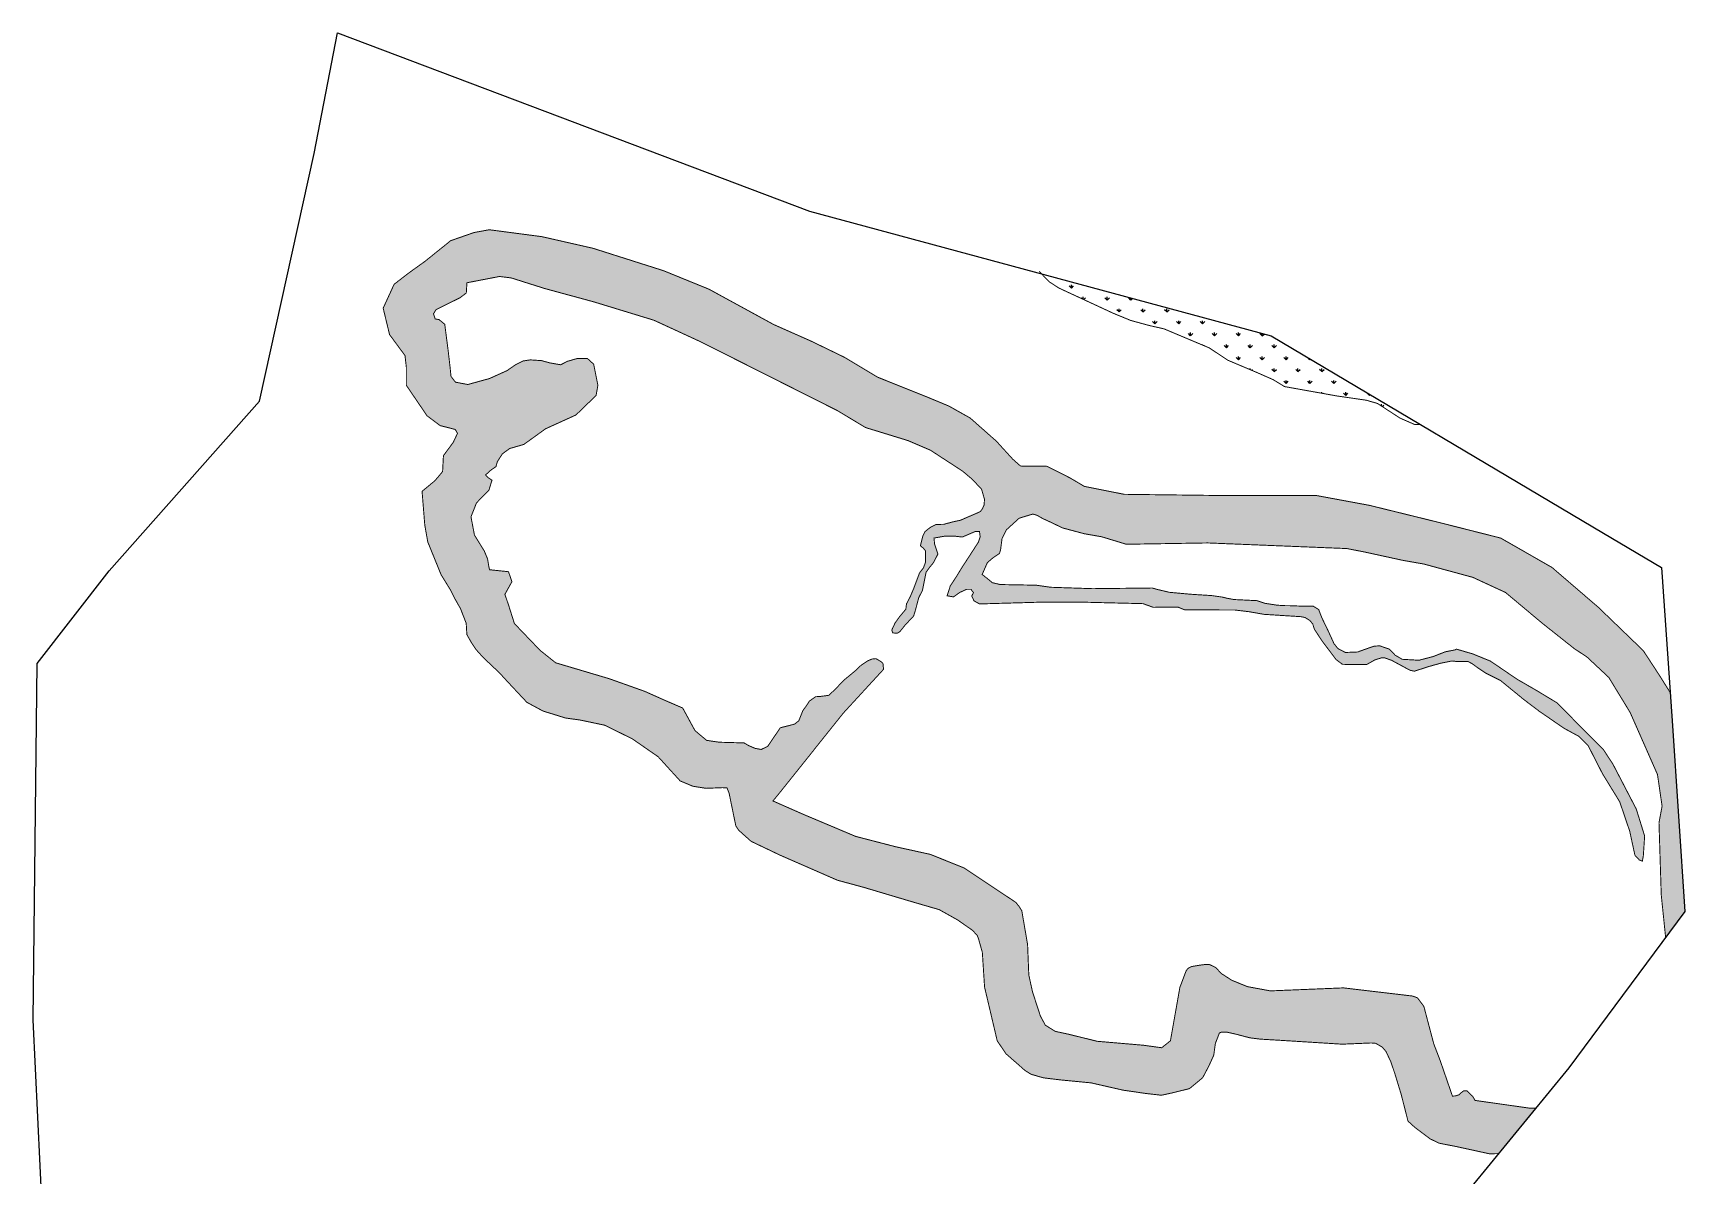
# Model space of a CAD drawing. Header units: metres. Extents: x 276666 to 278429, y 2059883 to 2062196.
# Drawn here: x 276666 to 278429, y 2060976 to 2062196 of the extents above; entities that cross this region are included whole.
import ezdxf

# ---------------------------------------------------------------- set-up
doc = ezdxf.new("R2010")
doc.units = ezdxf.units.M
doc.header["$MEASUREMENT"] = 0
doc.layers.add('MANGROOVE BUFFER ZONE', color=120, linetype='Continuous')
doc.layers.add('village', color=3, linetype='Continuous')

msp = doc.modelspace()

# ---------------------------------------------------------------- hatches: boundary and pattern name
at = {"layer": 'MANGROOVE BUFFER ZONE'}
h = msp.add_hatch(dxfattribs=at)
h.set_pattern_fill('GRASS', color=256, scale=18)
h.paths.add_polyline_path([(278150.3, 2061156.8), (278143.5, 2061165.9), (278138.2, 2061167.8), (278064.5, 2061176.5), (277986.5, 2061173.3), (277962.2, 2061177.8), (277945.4, 2061184.6), (277934.1, 2061191.9), (277928.2, 2061198.3), (277921.2, 2061201.6), (277916.6, 2061201.4), (277910.9, 2061200.7), (277902.5, 2061199.3), (277898.7, 2061197.3), (277896.7, 2061194.8), (277890, 2061177.1), (277879.9, 2061120), (277870.6, 2061112.6), (277850.9, 2061115.3), (277801.8, 2061119.5), (277770.5, 2061127.2), (277757, 2061130.1), (277746.4, 2061136.7), (277741.1, 2061146.6), (277732.8, 2061172.1), (277728.8, 2061190.2), (277727.5, 2061222.8), (277721.3, 2061258.9), (277718.2, 2061263.7), (277715, 2061267.7), (277709.2, 2061271.6), (277698.9, 2061278.4), (277659.8, 2061304.5), (277623.7, 2061319), (277586.9, 2061327.1), (277544, 2061338.2), (277487.8, 2061361.9), (277455.8, 2061376), (277464.3, 2061386.4), (277530.7, 2061469.6), (277573.8, 2061516.5), (277573.2, 2061522.6), (277571.3, 2061524.6), (277565.7, 2061527.9), (277561.5, 2061527.5), (277556.8, 2061525.5), (277549.7, 2061520.7), (277542.9, 2061514.3), (277532.3, 2061505.6), (277523.2, 2061496.3), (277515.6, 2061488.8), (277505.9, 2061487.5), (277501.3, 2061487.3), (277494.6, 2061482.5), (277491.8, 2061478.1), (277487.7, 2061472.4), (277483.4, 2061461.6), (277478.8, 2061458), (277463.6, 2061454.1), (277450.2, 2061434.3), (277443.3, 2061431), (277436.9, 2061432.1), (277429.9, 2061435.1), (277424.9, 2061438), (277420.2, 2061438.1), (277398.5, 2061438.7), (277385, 2061440.7), (277372.6, 2061451.1), (277359.5, 2061475.2), (277339.6, 2061483.8), (277319, 2061493), (277281.1, 2061506.5), (277223.9, 2061523.5), (277207.2, 2061536.9), (277179.9, 2061565.4), (277174.3, 2061583.2), (277169.8, 2061596.6), (277177.3, 2061610.1), (277173.6, 2061620.7), (277153.5, 2061622.8), (277152.7, 2061625.7), (277151.3, 2061634.4), (277147.8, 2061642.8), (277137.3, 2061659.8), (277133.6, 2061679.3), (277139.5, 2061694.2), (277152.7, 2061707.6), (277156, 2061718.3), (277151.5, 2061721.4), (277149.2, 2061724), (277154.8, 2061729.1), (277160.3, 2061732.9), (277161.7, 2061738.1), (277167.1, 2061746.5), (277174.9, 2061752.2), (277183, 2061754.5), (277190.1, 2061756.6), (277213.1, 2061773.2), (277245.6, 2061788), (277267.1, 2061808.8), (277269, 2061819.7), (277264.5, 2061842.2), (277257.7, 2061848.4), (277247.5, 2061848.4), (277236.6, 2061845.3), (277229.3, 2061841.6), (277218.1, 2061843.5), (277208.9, 2061846), (277196.8, 2061846.8), (277189, 2061845.6), (277181.4, 2061841.8), (277172.2, 2061835.4), (277153.4, 2061826.9), (277130.2, 2061820.5), (277117, 2061823), (277112.3, 2061829.2), (277111.3, 2061838.9), (277109.2, 2061857.1), (277105.6, 2061884.8), (277099.5, 2061889.8), (277095.4, 2061890.5), (277093.6, 2061896), (277096.4, 2061900.5), (277121.7, 2061913), (277128.6, 2061918.2), (277129.3, 2061929.1), (277164, 2061935.8), (277176.4, 2061934.3), (277212.1, 2061923), (277264.7, 2061908.7), (277328.8, 2061889.1), (277379.1, 2061865.9), (277525, 2061792.4), (277554.5, 2061774.6), (277600, 2061760.6), (277623.8, 2061750.4), (277658.2, 2061728), (277668.7, 2061719.1), (277678.4, 2061708.7), (277681.5, 2061698), (277681.1, 2061692), (277679.4, 2061688.1), (277677.1, 2061684.9), (277671.3, 2061682.3), (277664.7, 2061679.5), (277656.1, 2061675.7), (277647.8, 2061673.9), (277638.1, 2061671.3), (277629.7, 2061671.1), (277624.1, 2061668.3), (277618.1, 2061663.6), (277615.7, 2061658.7), (277613.1, 2061648.4), (277616.2, 2061645.9), (277618.5, 2061643), (277618.7, 2061631.3), (277616.5, 2061625), (277612.2, 2061619.4), (277606.1, 2061603.1), (277602.4, 2061594.3), (277598.3, 2061586.4), (277597.6, 2061580.7), (277590.7, 2061572.4), (277586.1, 2061566), (277582.6, 2061558.5), (277583.6, 2061555.4), (277588.5, 2061555), (277591.4, 2061556.9), (277596.4, 2061563.2), (277602.9, 2061570.2), (277605.9, 2061573.4), (277607.6, 2061578.8), (277611.4, 2061593.1), (277615.3, 2061600.7), (277619.2, 2061620.2), (277623.1, 2061625.5), (277627.1, 2061630.4), (277631.8, 2061639.5), (277628.3, 2061650.2), (277627.6, 2061656.6), (277639.4, 2061658.7), (277649.1, 2061658.7), (277657.9, 2061657.7), (277671.9, 2061663.7), (277676.2, 2061663.5), (277676.9, 2061658), (277675.1, 2061652.4), (277670, 2061644.5), (277657.4, 2061625.1), (277651.6, 2061615.6), (277645, 2061605.5), (277641.6, 2061595), (277648.5, 2061593.8), (277655, 2061598.5), (277662.4, 2061601.9), (277667.3, 2061601.9), (277667.9, 2061600.7), (277669.8, 2061598.4), (277667.9, 2061594.8), (277670.3, 2061589.6), (277676.2, 2061586.3), (277745.7, 2061588.3), (277785.7, 2061588.2), (277850.6, 2061586.6), (277861.5, 2061582.7), (277888.2, 2061582.8), (277895.1, 2061580), (277948.7, 2061579.8), (277963.8, 2061578), (277979.7, 2061575.2), (278019.1, 2061572.7), (278023.5, 2061571.8), (278028.6, 2061568.7), (278031.7, 2061565), (278033.6, 2061559.2), (278041.4, 2061547.2), (278050.2, 2061535.5), (278056.7, 2061526.9), (278063.3, 2061521.9), (278070.6, 2061521.6), (278089.3, 2061521.6), (278098.1, 2061526.6), (278105.2, 2061528.8), (278108.4, 2061528.8), (278116.1, 2061526), (278131.1, 2061517.9), (278135.6, 2061515.5), (278140.2, 2061514.5), (278156.3, 2061519.7), (278168.6, 2061523.1), (278180.2, 2061525.4), (278186, 2061524.8), (278197.3, 2061524.9), (278201.9, 2061522.5), (278207.9, 2061518.1), (278216.3, 2061512.5), (278232.2, 2061504.5), (278257.3, 2061484), (278273.4, 2061471.8), (278300, 2061453.5), (278316, 2061444.8), (278325.6, 2061435.1), (278340.9, 2061405.1), (278359.3, 2061375.1), (278370, 2061343.6), (278375.5, 2061318.1), (278380.2, 2061313), (278383.5, 2061311.8), (278384.5, 2061317.6), (278385.9, 2061338.6), (278377, 2061367.3), (278352, 2061415.4), (278341.5, 2061431.4), (278323.9, 2061448.8), (278292.6, 2061480.6), (278270.8, 2061493.8), (278250, 2061505.8), (278221.3, 2061525.3), (278202.7, 2061532.9), (278185, 2061538.1), (278183.8, 2061537.3), (278173.1, 2061535.2), (278160.4, 2061530.2), (278145.1, 2061526.2), (278127.3, 2061527.2), (278119.8, 2061531.5), (278113.6, 2061538), (278103.2, 2061541.6), (278097.1, 2061541.2), (278086.5, 2061537.5), (278079.6, 2061535), (278066.6, 2061534.5), (278058.6, 2061538.7), (278054.5, 2061543.8), (278048, 2061558), (278041.3, 2061571.9), (278038.1, 2061580.3), (278032.3, 2061583.9), (278026, 2061583.9), (278020.4, 2061583.9), (278008.9, 2061584.4), (278001.1, 2061584.5), (277993.4, 2061585), (277980.6, 2061587), (277972.4, 2061589.8), (277947.6, 2061591), (277940.2, 2061592.4), (277935.3, 2061593.6), (277924.1, 2061595.2), (277902.2, 2061596.6), (277878.9, 2061598.7), (277865.7, 2061601.8), (277860.6, 2061603.3), (277796.9, 2061602.6), (277752, 2061604.1), (277736.8, 2061606.3), (277698.3, 2061607), (277689.9, 2061609), (277683.8, 2061614), (277679, 2061617.7), (277684.6, 2061630.4), (277690.7, 2061635.6), (277697.5, 2061640.2), (277698.7, 2061644.2), (277700.2, 2061655.9), (277704.9, 2061665.4), (277718.5, 2061677.8), (277733, 2061682.2), (277737.4, 2061681), (277743.9, 2061677.3), (277751.8, 2061673.7), (277764.9, 2061667.4), (277788.1, 2061661.2), (277806.5, 2061658), (277832.8, 2061650), (277919.8, 2061651.4), (278068.2, 2061645.4), (278086.2, 2061641.9), (278128, 2061632.8), (278150.2, 2061628.9), (278202.5, 2061614.7), (278237.5, 2061598.5), (278276.4, 2061565.9), (278310.7, 2061538.7), (278324.3, 2061529.7), (278347.6, 2061507.9), (278370.4, 2061470.5), (278399.6, 2061404.2), (278404.5, 2061370.5), (278401.2, 2061352.7), (278403.6, 2061275.8), (278408.3, 2061230.1), (278428.9, 2061257.9), (278415.1, 2061461.4), (278413, 2061492), (278401.6, 2061510.2), (278384.4, 2061536.5), (278336.6, 2061582.6), (278287.1, 2061625.2), (278232.3, 2061656.6), (278168, 2061672.9), (278092.4, 2061691.5), (278036.3, 2061701.9), (277943.7, 2061701.9), (277830.6, 2061703.3), (277788, 2061711.8), (277772.6, 2061720.9), (277748.1, 2061733.2), (277719.9, 2061733.5), (277711.5, 2061741), (277694.2, 2061760), (277666.3, 2061784.7), (277643.5, 2061797.5), (277621.9, 2061806.5), (277567.3, 2061828.4), (277531.8, 2061849.7), (277496.1, 2061867), (277456.6, 2061884.5), (277387.6, 2061922.2), (277339, 2061942), (277263.8, 2061965.9), (277209.3, 2061978.3), (277153.1, 2061985.7), (277136.8, 2061982.7), (277111.9, 2061974), (277084.7, 2061952.1), (277067.3, 2061939.6), (277051.6, 2061927.5), (277039.9, 2061902), (277046.7, 2061873.8), (277063.2, 2061851.4), (277064.6, 2061838.9), (277064.6, 2061819.7), (277086.7, 2061787.1), (277100.7, 2061776.6), (277108.8, 2061774.6), (277116.8, 2061772.5), (277119.2, 2061768.4), (277114.7, 2061758.8), (277104.2, 2061744.6), (277103.3, 2061727.6), (277095.1, 2061717.8), (277081.4, 2061706.5), (277084.3, 2061670.4), (277087.5, 2061652.4), (277101.7, 2061617.5), (277111.6, 2061601.4), (277116.6, 2061591.5), (277122.4, 2061581.3), (277126.8, 2061570), (277128.5, 2061565.6), (277129.2, 2061553.6), (277134.3, 2061544.6), (277138.9, 2061537.7), (277146.6, 2061529.2), (277164.1, 2061512.6), (277172.9, 2061503), (277193.2, 2061481.3), (277210.4, 2061472), (277234.6, 2061464.5), (277250, 2061462.4), (277276.1, 2061456.9), (277305.6, 2061442.4), (277333.3, 2061423.2), (277356.8, 2061397.4), (277370.4, 2061391.7), (277384.4, 2061389.5), (277402.1, 2061390.2), (277406.8, 2061389.9), (277409, 2061384.3), (277416.2, 2061349.3), (277419.3, 2061344.7), (277432.5, 2061332.9), (277463.5, 2061318.1), (277524.6, 2061291.4), (277552.3, 2061283.9), (277606, 2061267.9), (277633.2, 2061260), (277652.7, 2061249.1), (277668.9, 2061237.8), (277673.8, 2061232.3), (277675.2, 2061228.7), (277679.2, 2061214.4), (277681.6, 2061177.3), (277695.1, 2061120), (277704.4, 2061106.2), (277718.8, 2061093.6), (277724.5, 2061088.5), (277731.2, 2061084.3), (277744.3, 2061080.5), (277762.3, 2061078.3), (277795.3, 2061075.1), (277829.5, 2061067.3), (277853.7, 2061063.8), (277870.3, 2061061.9), (277881.8, 2061064.4), (277900.3, 2061069), (277914.3, 2061080.6), (277920.9, 2061093.1), (277926.1, 2061104.5), (277927.9, 2061117.3), (277930.4, 2061123.7), (277932.1, 2061128.3), (277934.1, 2061129.2), (277940.4, 2061129.2), (277949.4, 2061127.2), (277964.6, 2061123.2), (277975.6, 2061121.8), (277996, 2061120.6), (278063.2, 2061116.4), (278094.1, 2061117.7), (278099, 2061117.3), (278106, 2061113.2), (278109.9, 2061108.6), (278115.1, 2061097.6), (278119.5, 2061084.5), (278126.1, 2061062.9), (278133.4, 2061034.3), (278140.6, 2061027.7), (278157.1, 2061015.3), (278166.7, 2061010.7), (278185.1, 2061007.1), (278220.4, 2060999.4), (278229.9, 2060999.6), (278269.8, 2061048.3), (278263.9, 2061048), (278205, 2061056.4), (278202.3, 2061060.9), (278200.9, 2061061.9), (278196.3, 2061066.6), (278192.7, 2061066.5), (278190.3, 2061064.8), (278188, 2061062.5), (278184.2, 2061061.2), (278180.8, 2061061), (278167.7, 2061099), (278160.9, 2061116.7)])
h = msp.add_hatch(dxfattribs=at)
h.set_pattern_fill('GRASS', color=256, scale=18)
h.paths.add_polyline_path([(277987.5, 2061872.3), (277742.3, 2061938.6), (277751.1, 2061929.8), (277760.8, 2061923.5), (277819, 2061896.5), (277837.5, 2061888.9), (277856.8, 2061883.6), (277873.1, 2061879.9), (277921.3, 2061859.6), (277941, 2061846.5), (277972.9, 2061833), (277989.7, 2061825.6), (278001.6, 2061818.3), (278058, 2061808.2), (278088.6, 2061803.8), (278100.8, 2061800.3), (278124.8, 2061784.7), (278140.5, 2061777.8), (278146.7, 2061777.8)])

# ---------------------------------------------------------------- linework, layer by layer
at = {"layer": 'MANGROOVE BUFFER ZONE', "const_width": 1, "flags": 128}
for points in [[(278413, 2061492), (278401.6, 2061510.2), (278384.4, 2061536.5), (278336.6, 2061582.6), (278287.1, 2061625.2), (278232.3, 2061656.6), (278168, 2061672.9), (278092.4, 2061691.5), (278036.3, 2061701.9), (277943.7, 2061701.9), (277830.6, 2061703.3), (277788, 2061711.8), (277772.6, 2061720.9), (277748.1, 2061733.2), (277719.9, 2061733.5), (277711.5, 2061741), (277694.2, 2061760), (277666.3, 2061784.7), (277643.5, 2061797.5), (277621.9, 2061806.5), (277567.3, 2061828.4), (277531.8, 2061849.7), (277496.1, 2061867), (277456.6, 2061884.5), (277387.6, 2061922.2), (277339, 2061942), (277263.8, 2061965.9), (277209.3, 2061978.3), (277153.1, 2061985.7), (277136.8, 2061982.7), (277111.9, 2061974), (277084.7, 2061952.1), (277067.3, 2061939.6), (277051.6, 2061927.5), (277039.9, 2061902), (277046.7, 2061873.8), (277063.2, 2061851.4), (277064.6, 2061838.9), (277064.6, 2061819.7), (277086.7, 2061787.1), (277100.7, 2061776.6), (277108.8, 2061774.6), (277116.8, 2061772.5), (277119.2, 2061768.4), (277114.7, 2061758.8), (277104.2, 2061744.6), (277103.3, 2061727.6), (277095.1, 2061717.8), (277081.4, 2061706.5), (277084.3, 2061670.4), (277087.5, 2061652.4), (277101.7, 2061617.5), (277111.6, 2061601.4), (277116.6, 2061591.5), (277122.4, 2061581.3), (277126.8, 2061570), (277128.5, 2061565.6), (277129.2, 2061553.6), (277134.3, 2061544.6), (277138.9, 2061537.7), (277146.6, 2061529.2), (277164.1, 2061512.6), (277172.9, 2061503), (277193.2, 2061481.3), (277210.4, 2061472), (277234.6, 2061464.5), (277250, 2061462.4), (277276.1, 2061456.9), (277305.6, 2061442.4), (277333.3, 2061423.2), (277356.8, 2061397.4), (277370.4, 2061391.7), (277384.4, 2061389.5), (277402.1, 2061390.2), (277406.8, 2061389.9), (277409, 2061384.3), (277416.2, 2061349.3), (277419.3, 2061344.7), (277432.5, 2061332.9), (277463.5, 2061318.1), (277524.6, 2061291.4), (277552.3, 2061283.9), (277606, 2061267.9), (277633.2, 2061260), (277652.7, 2061249.1), (277668.9, 2061237.8), (277673.8, 2061232.3), (277675.2, 2061228.7), (277679.2, 2061214.4), (277681.6, 2061177.3), (277695.1, 2061120), (277704.4, 2061106.2), (277718.8, 2061093.6), (277724.5, 2061088.5), (277731.2, 2061084.3), (277744.3, 2061080.5), (277762.3, 2061078.3), (277795.3, 2061075.1), (277829.5, 2061067.3), (277853.7, 2061063.8), (277870.3, 2061061.9), (277881.8, 2061064.4), (277900.3, 2061069), (277914.3, 2061080.6), (277920.9, 2061093.1), (277926.1, 2061104.5), (277927.9, 2061117.3), (277930.4, 2061123.7), (277932.1, 2061128.3), (277934.1, 2061129.2), (277940.4, 2061129.2), (277949.4, 2061127.2), (277964.6, 2061123.2), (277975.6, 2061121.8), (277996, 2061120.6), (278063.2, 2061116.4), (278094.1, 2061117.7), (278099, 2061117.3), (278106, 2061113.2), (278109.9, 2061108.6), (278115.1, 2061097.6), (278119.5, 2061084.5), (278126.1, 2061062.9), (278133.4, 2061034.3), (278140.6, 2061027.7), (278157.1, 2061015.3), (278166.7, 2061010.7), (278185.1, 2061007.1), (278220.4, 2060999.4), (278229.9, 2060999.6)], [(278269.8, 2061048.3), (278263.9, 2061048), (278205, 2061056.4), (278202.3, 2061060.9), (278200.9, 2061061.9), (278196.3, 2061066.6), (278192.7, 2061066.5), (278190.3, 2061064.8), (278188, 2061062.5), (278184.2, 2061061.2), (278180.8, 2061061), (278167.7, 2061099), (278160.9, 2061116.7), (278150.3, 2061156.8), (278143.5, 2061165.9), (278138.2, 2061167.8), (278064.5, 2061176.5), (277986.5, 2061173.3), (277962.2, 2061177.8), (277945.4, 2061184.6), (277934.1, 2061191.9), (277928.2, 2061198.3), (277921.2, 2061201.6), (277916.6, 2061201.4), (277910.9, 2061200.7), (277902.5, 2061199.3), (277898.7, 2061197.3), (277896.7, 2061194.8), (277890, 2061177.1), (277879.9, 2061120), (277870.6, 2061112.6), (277850.9, 2061115.3), (277801.8, 2061119.5), (277770.5, 2061127.2), (277757, 2061130.1), (277746.4, 2061136.7), (277741.1, 2061146.6), (277732.8, 2061172.1), (277728.8, 2061190.2), (277727.5, 2061222.8), (277721.3, 2061258.9), (277718.2, 2061263.7), (277715, 2061267.7), (277709.2, 2061271.6), (277698.9, 2061278.4), (277659.8, 2061304.5), (277623.7, 2061319), (277586.9, 2061327.1), (277544, 2061338.2), (277487.8, 2061361.9), (277455.8, 2061376), (277464.3, 2061386.4), (277530.7, 2061469.6), (277573.8, 2061516.5), (277573.2, 2061522.6), (277571.3, 2061524.6), (277565.7, 2061527.9), (277561.5, 2061527.5), (277556.8, 2061525.5), (277549.7, 2061520.7), (277542.9, 2061514.3), (277532.3, 2061505.6), (277523.2, 2061496.3), (277515.6, 2061488.8), (277505.9, 2061487.5), (277501.3, 2061487.3), (277494.6, 2061482.5), (277491.8, 2061478.1), (277487.7, 2061472.4), (277483.4, 2061461.6), (277478.8, 2061458), (277463.6, 2061454.1), (277450.2, 2061434.3), (277443.3, 2061431), (277436.9, 2061432.1), (277429.9, 2061435.1), (277424.9, 2061438), (277420.2, 2061438.1), (277398.5, 2061438.7), (277385, 2061440.7), (277372.6, 2061451.1), (277359.5, 2061475.2), (277339.6, 2061483.8), (277319, 2061493), (277281.1, 2061506.5), (277223.9, 2061523.5), (277207.2, 2061536.9), (277179.9, 2061565.4), (277174.3, 2061583.2), (277169.8, 2061596.6), (277177.3, 2061610.1), (277173.6, 2061620.7), (277153.5, 2061622.8), (277152.7, 2061625.7), (277151.3, 2061634.4), (277147.8, 2061642.8), (277137.3, 2061659.8), (277133.6, 2061679.3), (277139.5, 2061694.2), (277152.7, 2061707.6), (277156, 2061718.3), (277151.5, 2061721.4), (277149.2, 2061724), (277154.8, 2061729.1), (277160.3, 2061732.9), (277161.7, 2061738.1), (277167.1, 2061746.5), (277174.9, 2061752.2), (277183, 2061754.5), (277190.1, 2061756.6), (277213.1, 2061773.2), (277245.6, 2061788), (277267.1, 2061808.8), (277269, 2061819.7), (277264.5, 2061842.2), (277257.7, 2061848.4), (277247.5, 2061848.4), (277236.6, 2061845.3), (277229.3, 2061841.6), (277218.1, 2061843.5), (277208.9, 2061846), (277196.8, 2061846.8), (277189, 2061845.6), (277181.4, 2061841.8), (277172.2, 2061835.4), (277153.4, 2061826.9), (277130.2, 2061820.5), (277117, 2061823), (277112.3, 2061829.2), (277111.3, 2061838.9), (277109.2, 2061857.1), (277105.6, 2061884.8), (277099.5, 2061889.8), (277095.4, 2061890.5), (277093.6, 2061896), (277096.4, 2061900.5), (277121.7, 2061913), (277128.6, 2061918.2), (277129.3, 2061929.1), (277164, 2061935.8), (277176.4, 2061934.3), (277212.1, 2061923), (277264.7, 2061908.7), (277328.8, 2061889.1), (277379.1, 2061865.9), (277525, 2061792.4), (277554.5, 2061774.6), (277600, 2061760.6), (277623.8, 2061750.4), (277658.2, 2061728), (277668.7, 2061719.1), (277678.4, 2061708.7), (277681.5, 2061698), (277681.1, 2061692), (277679.4, 2061688.1), (277677.1, 2061684.9), (277671.3, 2061682.3), (277664.7, 2061679.5), (277656.1, 2061675.7), (277647.8, 2061673.9), (277638.1, 2061671.3), (277629.7, 2061671.1), (277624.1, 2061668.3), (277618.1, 2061663.6), (277615.7, 2061658.7), (277613.1, 2061648.4), (277616.2, 2061645.9), (277618.5, 2061643), (277618.7, 2061631.3), (277616.5, 2061625), (277612.2, 2061619.4), (277606.1, 2061603.1), (277602.4, 2061594.3), (277598.3, 2061586.4), (277597.6, 2061580.7), (277590.7, 2061572.4), (277586.1, 2061566), (277582.6, 2061558.5), (277583.6, 2061555.4), (277588.5, 2061555), (277591.4, 2061556.9), (277596.4, 2061563.2), (277602.9, 2061570.2), (277605.9, 2061573.4), (277607.6, 2061578.8), (277611.4, 2061593.1), (277615.3, 2061600.7), (277619.2, 2061620.2), (277623.1, 2061625.5), (277627.1, 2061630.4), (277631.8, 2061639.5), (277628.3, 2061650.2), (277627.6, 2061656.6), (277639.4, 2061658.7), (277649.1, 2061658.7), (277657.9, 2061657.7), (277671.9, 2061663.7), (277676.2, 2061663.5), (277676.9, 2061658), (277675.1, 2061652.4), (277670, 2061644.5), (277657.4, 2061625.1), (277651.6, 2061615.6), (277645, 2061605.5), (277641.6, 2061595), (277648.5, 2061593.8), (277655, 2061598.5), (277662.4, 2061601.9), (277667.3, 2061601.9), (277667.9, 2061600.7), (277669.8, 2061598.4), (277667.9, 2061594.8), (277670.3, 2061589.6), (277676.2, 2061586.3), (277745.7, 2061588.3), (277785.7, 2061588.2), (277850.6, 2061586.6), (277861.5, 2061582.7), (277888.2, 2061582.8), (277895.1, 2061580), (277948.7, 2061579.8), (277963.8, 2061578), (277979.7, 2061575.2), (278019.1, 2061572.7), (278023.5, 2061571.8), (278028.6, 2061568.7), (278031.7, 2061565), (278033.6, 2061559.2), (278041.4, 2061547.2), (278050.2, 2061535.5), (278056.7, 2061526.9), (278063.3, 2061521.9), (278070.6, 2061521.6), (278089.3, 2061521.6), (278098.1, 2061526.6), (278105.2, 2061528.8), (278108.4, 2061528.8), (278116.1, 2061526), (278131.1, 2061517.9), (278135.6, 2061515.5), (278140.2, 2061514.5), (278156.3, 2061519.7), (278168.6, 2061523.1), (278180.2, 2061525.4), (278186, 2061524.8), (278197.3, 2061524.9), (278201.9, 2061522.5), (278207.9, 2061518.1), (278216.3, 2061512.5), (278232.2, 2061504.5), (278257.3, 2061484), (278273.4, 2061471.8), (278300, 2061453.5), (278316, 2061444.8), (278325.6, 2061435.1), (278340.9, 2061405.1), (278359.3, 2061375.1), (278370, 2061343.6), (278375.5, 2061318.1), (278380.2, 2061313), (278383.5, 2061311.8), (278384.5, 2061317.6), (278385.9, 2061338.6), (278377, 2061367.3), (278352, 2061415.4), (278341.5, 2061431.4), (278323.9, 2061448.8), (278292.6, 2061480.6), (278270.8, 2061493.8), (278250, 2061505.8), (278221.3, 2061525.3), (278202.7, 2061532.9), (278185, 2061538.1), (278183.8, 2061537.3), (278173.1, 2061535.2), (278160.4, 2061530.2), (278145.1, 2061526.2), (278127.3, 2061527.2), (278119.8, 2061531.5), (278113.6, 2061538), (278103.2, 2061541.6), (278097.1, 2061541.2), (278086.5, 2061537.5), (278079.6, 2061535), (278066.6, 2061534.5), (278058.6, 2061538.7), (278054.5, 2061543.8), (278048, 2061558), (278041.3, 2061571.9), (278038.1, 2061580.3), (278032.3, 2061583.9), (278026, 2061583.9), (278020.4, 2061583.9), (278008.9, 2061584.4), (278001.1, 2061584.5), (277993.4, 2061585), (277980.6, 2061587), (277972.4, 2061589.8), (277947.6, 2061591), (277940.2, 2061592.4), (277935.3, 2061593.6), (277924.1, 2061595.2), (277902.2, 2061596.6), (277878.9, 2061598.7), (277865.7, 2061601.8), (277860.6, 2061603.3), (277796.9, 2061602.6), (277752, 2061604.1), (277736.8, 2061606.3), (277698.3, 2061607), (277689.9, 2061609), (277683.8, 2061614), (277679, 2061617.7), (277684.6, 2061630.4), (277690.7, 2061635.6), (277697.5, 2061640.2), (277698.7, 2061644.2), (277700.2, 2061655.9), (277704.9, 2061665.4), (277718.5, 2061677.8), (277733, 2061682.2), (277737.4, 2061681), (277743.9, 2061677.3), (277751.8, 2061673.7), (277764.9, 2061667.4), (277788.1, 2061661.2), (277806.5, 2061658), (277832.8, 2061650), (277919.8, 2061651.4), (278068.2, 2061645.4), (278086.2, 2061641.9), (278128, 2061632.8), (278150.2, 2061628.9), (278202.5, 2061614.7), (278237.5, 2061598.5), (278276.4, 2061565.9), (278310.7, 2061538.7), (278324.3, 2061529.7), (278347.6, 2061507.9), (278370.4, 2061470.5), (278399.6, 2061404.2), (278404.5, 2061370.5), (278401.2, 2061352.7), (278403.6, 2061275.8), (278408.3, 2061230.1)], [(277739.8, 2061941.2), (277751.1, 2061929.8), (277760.8, 2061923.5), (277819, 2061896.5), (277837.5, 2061888.9), (277856.8, 2061883.6), (277873.1, 2061879.9), (277921.3, 2061859.6), (277941, 2061846.5), (277972.9, 2061833), (277989.7, 2061825.6), (278001.6, 2061818.3), (278058, 2061808.2), (278088.6, 2061803.8), (278100.8, 2061800.3), (278124.8, 2061784.7), (278140.5, 2061777.8), (278146.7, 2061777.8)]]:
    msp.add_lwpolyline(points, dxfattribs=at)
at = {"layer": 'village', "color": 3}
for p, q in [((276966.3, 2062067.2), (276991.3, 2062195.7)), ((276991.3, 2062195.7), (277494.9, 2062005.4)), ((276908.1, 2061802.6), (276966.3, 2062067.2)), ((277494.9, 2062005.4), (277987.5, 2061872.3)), ((277987.5, 2061872.3), (278341.9, 2061661.9)), ((276747.4, 2061621.6), (276908.1, 2061802.6)), ((278341.9, 2061661.9), (278403.9, 2061625.1)), ((276670.7, 2061522.6), (276747.4, 2061621.6)), ((278403.9, 2061625.1), (278415.1, 2061461.4)), ((278415.1, 2061461.4), (278428.9, 2061257.9)), ((278428.9, 2061257.9), (278305.1, 2061091.2)), ((278305.1, 2061091.2), (278162.9, 2060918.1))]:
    msp.add_line(p, q, dxfattribs=at)
msp.add_polyline3d([(278135.3, 2060217.8, 0), (278043.4, 2060199.4, 0), (277964.3, 2060160.6, 0), (277924.1, 2060158.5, 0), (277899.1, 2060123.9, 0), (277805.7, 2060065.7, 0), (277760.6, 2060017.9, 0), (277574.3, 2059972.8, 0), (277436.8, 2059883.3, 0), (277405.1, 2059888.1, 0), (277158.4, 2060007.5, 0), (276939.2, 2060273.1, 0), (276785.4, 2060505.8, 0), (276734.5, 2060697.7, 0), (276676.5, 2060934.5, 0), (276666.3, 2061142.4, 0), (276670.7, 2061522.6, 0)], dxfattribs=at)

doc.saveas('drawing.dxf')
